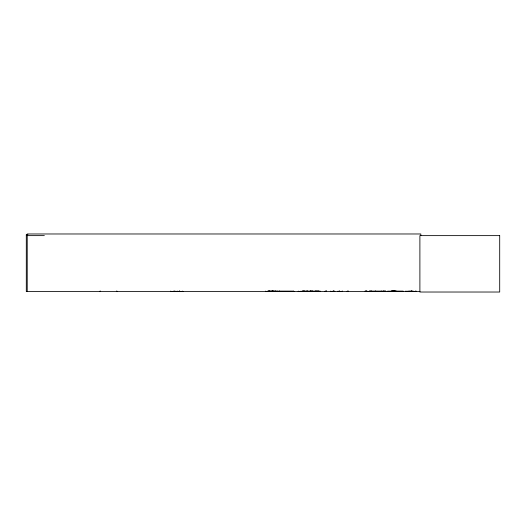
<?xml version="1.0" encoding="UTF-8"?>
<svg xmlns="http://www.w3.org/2000/svg" width="526" height="526" viewBox="0 0 526 526"><rect width="100%" height="100%" fill="white"/><g stroke="black" fill="none" stroke-linecap="round" stroke-linejoin="round"><path stroke-width="0.79" d="M268.865 291.529L268.871 291.082M273.882 291.529L273.882 291.082M277.327 291.529L277.327 291.082M375.34 291.529L375.34 291.082M298.249 291.476L309.13 291.503M405.401 291.489L416.638 291.489M268.247 291.476L268.273 291.082M170.417 291.549L175.809 291.489M384.539 291.489L384.591 291.121M330.302 291.489L334.727 291.121L334.779 291.549M324.792 291.529L325.147 291.489M347.357 291.476L347.061 291.489M380.265 291.489L380.318 291.121M270.975 291.489L271.035 291.121L271.146 291.549M325.088 291.489L325.324 290.845M27.944 234.57L26.3 234.57L26.3 291.549L419.998 291.549M26.3 235.628L44.342 235.628M267.497 291.18L293.764 291.174L293.764 291.549L265.433 291.529L265.426 291.082M309.696 291.18L320.229 291.18M369.423 291.18L379.95 291.18M392.725 291.18L403.258 291.18M267.478 291.332L293.764 291.345M309.676 291.319L320.249 291.319M369.397 291.319L379.969 291.319M392.705 291.319L403.278 291.319M309.689 291.516L320.242 291.516M342.59 291.529L338.179 291.489M384.591 291.43L366.878 291.529L366.846 290.845M387.662 291.549L387.662 291.082L387.715 291.43L392.343 291.529L392.357 291.082M392.712 291.516L403.264 291.516M393.159 291.489L393.205 291.082M392.902 291.489L392.843 291.121M370.929 291.489L371.014 290.963L370.968 291.549M370.501 291.549L370.554 291.082L370.672 291.489M342.281 291.489L342.229 291.121M182.989 291.489L177.63 291.489M279.569 291.549L279.405 291.121M408.63 291.489L408.61 291.121M300.99 291.476L300.964 291.082M375.393 291.489L375.393 291.082M420.82 235.628L420.82 233.978L27.227 233.978L27.227 291.549M415.704 291.082L415.704 291.549M415.251 291.082L415.251 291.549M413.456 291.082L413.456 291.549M412.338 290.963L412.338 291.549M412.062 290.963L412.062 291.549M411.621 290.963L411.621 291.549M411.325 290.963L411.325 291.549M411.168 290.963L411.168 291.549M410.872 290.963L410.872 291.549M409.978 290.963L409.978 291.549M409.708 290.963L409.708 291.549M408.59 291.082L408.59 291.549M407.242 291.082L407.242 291.549M406.789 291.082L406.789 291.549M405.559 291.082L405.559 291.549M396.117 291.082L396.117 291.549M395.92 291.082L395.947 291.549M395.769 291.082L395.769 291.549M395.361 291.082L395.361 291.549M395 291.082L395 291.549M394.802 291.082L394.802 291.549M394.73 291.082L394.783 291.549M394.638 291.082L394.658 291.549M394.428 291.082L394.428 291.549M394.336 291.082L394.336 291.549M394.145 291.082L394.198 291.549M394.04 291.082L394.04 291.549M393.954 291.082L393.954 291.549M393.829 291.082L393.829 291.549M393.639 291.082L393.639 291.549M393.501 291.082L393.501 291.549M393.067 291.082L393.067 291.549M392.725 291.082L392.784 291.549M392.462 291.082L392.462 291.549M392.107 291.082L392.107 291.549M391.942 291.082L391.988 291.549M391.896 291.082L391.896 291.549M391.817 290.963L391.804 291.549M391.653 291.082L391.653 291.549M391.482 291.082L391.449 291.549M390.91 291.082L390.91 291.549M390.325 291.082L390.325 291.549M389.069 290.963L389.069 291.549M388.918 290.963L388.918 291.549M385.801 291.082L385.801 291.549M385.505 291.082L385.505 291.549M385.275 291.082L385.275 291.549M384.789 291.082L384.789 291.549M384.644 291.082L384.644 291.549M383.388 290.963L383.388 291.549M383.244 290.963L383.244 291.549M382.343 291.082L382.343 291.549M382.126 291.082L382.126 291.549M381.639 291.082L381.639 291.549M381.495 291.082L381.495 291.549M381.33 291.082L381.33 291.549M380.364 291.082L380.364 291.549M371.264 290.963L371.303 291.549M369.587 290.963L369.587 291.549M366.366 290.845L366.366 291.549M365.826 290.845L365.826 291.549M365.202 290.845L365.202 291.549M348.403 290.963L348.403 291.549M347.489 291.082L347.489 291.549M347.436 291.082L347.436 291.549M342.176 291.082L342.176 291.549M339.375 290.963L339.375 291.549M339.237 290.963L339.237 291.549M338.08 291.082L338.08 291.549M333.622 290.963L333.622 291.549M333.477 290.963L333.477 291.549M330.676 291.082L330.676 291.549M326.488 290.845L326.488 291.549M326.173 290.963L326.173 291.549M318.342 290.845L318.342 291.549M317.711 290.845L317.711 291.549M316.067 290.845L316.067 291.549M315.469 290.963L315.475 291.549M312.543 291.082L312.543 291.549M312.391 291.082L312.391 291.549M312.036 291.082L312.036 291.549M311.431 291.082L311.431 291.549M310.958 291.082L310.958 291.549M310.932 291.082L310.932 291.549M310.82 291.082L310.82 291.549M310.458 291.082L310.458 291.549M310.248 291.082L310.248 291.549M309.742 291.082L309.742 291.549M308.617 291.082L308.617 291.549M308.078 291.082L308.105 291.549M307.684 291.082L307.684 291.549M307.631 291.082L307.631 291.549M307.5 291.082L307.5 291.549M307.414 291.082L307.414 291.549M306.914 291.082L306.914 291.549M306.717 291.082L306.717 291.549M306.369 291.082L306.369 291.549M306.349 291.549L306.112 291.082M305.869 291.082L305.862 291.549M305.744 291.082L305.744 291.549M304.817 290.963L304.817 291.549M304.534 290.963L304.534 291.549M304.376 291.082L304.376 291.549M303.995 291.082L303.995 291.549M303.903 291.082L303.903 291.549M303.633 291.082L303.633 291.549M303.535 291.082L303.535 291.549M303.397 291.082L303.397 291.549M303.364 291.082L303.364 291.549M302.72 290.963L302.72 291.549M302.443 290.963L302.443 291.549M302.128 291.082L302.128 291.549M298.275 291.082L298.275 291.549M293.745 291.174L293.745 291.549M279.385 291.082L279.385 291.549M276.051 291.082L276.051 291.549M275.262 290.963L275.262 291.549M274.993 290.963L274.993 291.549M273.25 290.963L273.244 291.549M272.961 290.963L272.948 291.549M272.672 290.963L272.672 291.549M272.396 290.963L272.396 291.549M272.06 290.963L272.06 291.549M270.851 291.174L270.851 291.549M270.831 291.174L270.831 291.549M269.805 290.963L269.799 291.549M269.516 290.963L269.503 291.549M268.931 290.845L268.931 291.549M182.64 291.082L182.64 291.549M179.432 290.963L179.432 291.549M179.254 290.963L179.254 291.549M177.538 291.082L177.538 291.549M175.901 291.082L175.901 291.549M174.185 290.963L174.185 291.549M174.007 290.963L174.007 291.549M170.792 291.082L170.792 291.549M116.923 291.082L116.923 291.549M116.456 291.082L116.456 291.549M100.479 291.082L100.479 291.549M100.006 291.082L100.006 291.549M499.7 235.628L419.893 235.628L419.893 292.022L499.7 292.022L499.7 235.628M271.653 291.489L271.633 291.121L271.607 291.549M416.526 291.489L416.507 291.121L416.487 291.549M309.018 291.489L309.005 291.121L308.986 291.549M384.085 291.549L384.085 291.082L384.052 291.549M383.52 291.549L383.52 291.082L383.5 291.549M316.435 291.549L316.435 291.082L316.382 291.549"/></g></svg>
